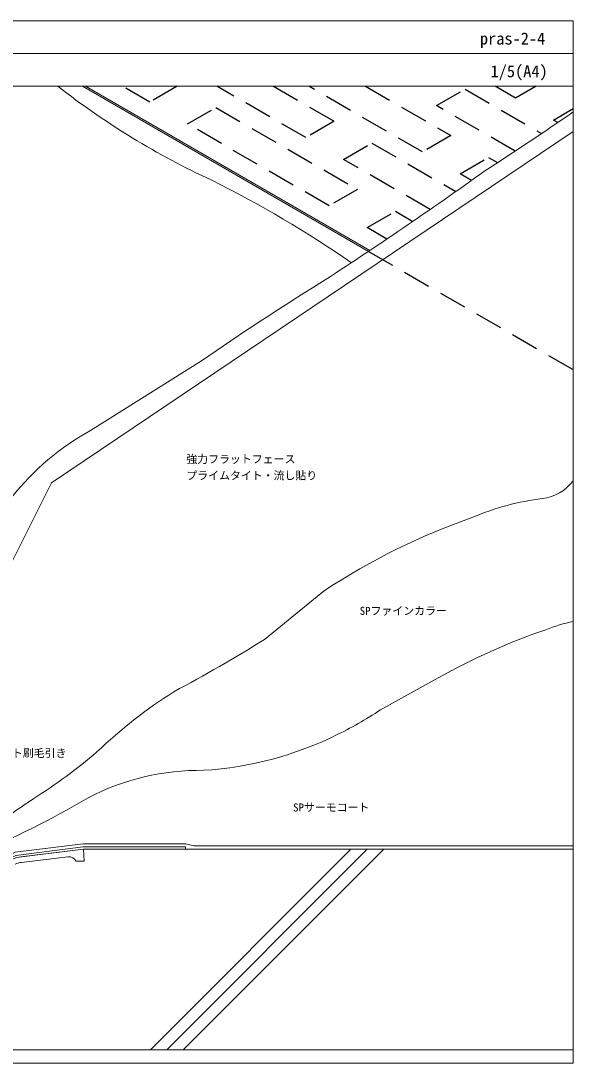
# Model space of a CAD drawing. Units: millimetres, scale not verified. Extents: x -690 to 690, y -478 to 477.
# Drawn here: x 184 to 690, y -478 to 477 of the extents above; entities that cross this region are included whole.
import ezdxf
from ezdxf.enums import TextEntityAlignment as Align

# ---------------------------------------------------------------- set-up
doc = ezdxf.new("R2010")
doc.units = ezdxf.units.MM
doc.header["$LTSCALE"] = 2
doc.linetypes.add('USER1', pattern=[19.05, 12.7, -6.35])
for name, color, linetype, lineweight in [('0-0_0', 7, 'Continuous', 18), ('0-1_HATCH', 9, 'Continuous', 18), ('0-2_KUTAI', 3, 'Continuous', 18), ('0-3_BOUSUI', 1, 'Continuous', 18), ('0-4_MOJI', 7, 'Continuous', 18), ('0-6_WAKU', 7, 'Continuous', 18), ('0-8_KANAMONO', 4, 'Continuous', 18)]:
    doc.layers.add(name, color=color, linetype=linetype, lineweight=lineweight)
doc.layers.add('0-A_bousui2', color=7, linetype='USER1')
doc.styles.add('ＭＳ ゴシック', font='')
doc.styles.get('ＭＳ ゴシック').set_extended_font_data('MS Gothic')

msp = doc.modelspace()

# ---------------------------------------------------------------- linework, layer by layer
at = {"layer": '0-0_0'}
msp.add_line((-690.033, 447.478), (689.967, 447.478), dxfattribs=at)
at = {"layer": '0-1_HATCH'}
for p, q in [((486.28, -281.465), (302.568, -465.177)), ((501.28, -281.465), (317.568, -465.177)), ((516.28, -281.465), (332.568, -465.177))]:
    msp.add_line(p, q, dxfattribs=at)
at = {"layer": '0-2_KUTAI'}
for p, q in [((241.023, -281.465), (689.967, -281.465)), ((106.301, -465.177), (689.967, -465.177))]:
    msp.add_line(p, q, dxfattribs=at)
at = {"layer": '0-3_BOUSUI'}
for p, q in [((502.242, 266.22), (240.257, 417.478)), ((503.448, 267.024), (242.855, 417.478)), ((211.771, 54.332), (689.967, 376.063)), ((247.558, 102.136), (349.398, 166.022)), ((62.162, -244.241), (211.771, 54.332)), ((407.009, -89.232), (462.077, -44.476)), ((516.004, -152.16), (566.092, -124.6)), ((334.521, -279.465), (334.521, -281.465))]:
    msp.add_line(p, q, dxfattribs=at)
for points in [[(125.709, -312.934), (178.374, -284.279), (240.71, -276.465), (334.916, -276.465), (342.38, -278.465), (689.967, -278.465)], [(125.709, -312.934), (178.374, -284.279), (240.71, -276.465), (334.916, -276.465), (342.38, -278.465), (689.967, -278.465)], [(125.693, -314.038), (179.76, -289.145), (241.023, -281.465), (334.521, -281.465)], [(125.709, -312.934), (179.206, -287.198), (240.898, -279.465), (334.521, -279.465)]]:
    msp.add_lwpolyline(points, dxfattribs=at)
for centre, radius, start, end in [((659.228, 982.244), 716.869, 231.98256, 245.22585), ((-1361.558, 3381.898), 3624.423, 302.93353, 304.47372), ((-1628.748, 3464.988), 3843.597, 302.8791, 305.60401), ((-109.697, -608.141), 1049.839, 55.38694, 63.49446), ((1802.417, -1933.133), 2552.981, 121.78127, 124.69068), ((361.302, -105.18), 236.469, 118.75122, 141.84514), ((656.794, 81.002), 41.502, 276.93585, 323.06415), ((690.21, -193.696), 235.22, 96.93585, 113.06415), ((803.9, -565), 622.726, 109.30199, 123.29259), ((717.286, -208.581), 138.454, 101.38015, 112.19683), ((853.413, -634.548), 585.321, 108.7798, 119.39835), ((-276.587, 998.865), 1285.013, 297.86093, 302.13907), ((561.74, -513.258), 444.944, 122.3074, 133.85357), ((302.12, 170.164), 386.832, 296.43302, 303.56698), ((331.169, 111.73), 321.576, 273.56698, 296.43302), ((-104.315, 232.374), 555.382, 302.66518, 310.10743), ((348.244, -432.341), 223.138, 89.24697, 117.44097), ((12668.454, -18674.306), 22261.578, 124.07609, 124.26695), ((-164.96, 457.14), 804.059, 292.29927, 300.68903)]:
    msp.add_arc(centre, radius, start, end, dxfattribs=at)
at = {"layer": '0-6_WAKU'}
for points in [[(689.967, 417.478), (-690.033, 417.478), (-690.033, 477.478), (689.967, 477.478)], [(-690.033, -477.522), (689.967, -477.522), (689.967, 477.478), (-690.033, 477.478)]]:
    msp.add_lwpolyline(points, close=True, dxfattribs=at)
at = {"layer": '0-8_KANAMONO'}
msp.add_line((226.835, -288.472), (184.299, -293.576), dxfattribs=at)
msp.add_lwpolyline([(183.672, -288.348), (241.023, -281.465), (241.635, -292.488), (234.286, -292.488)], dxfattribs=at)
for centre, radius, start, end in [((186.59, -312.668), 19.229, 96.84277, 115), ((227.711, -295.768), 7.348, 26.51068, 96.84277)]:
    msp.add_arc(centre, radius, start, end, dxfattribs=at)
at = {"layer": '0-A_bousui2'}
for p, q in [((612.475, 352.315), (620.69, 347.572)), ((527.068, 303.006), (543.045, 293.782)), ((502.242, 266.22), (689.967, 157.838))]:
    msp.add_line(p, q, dxfattribs=at)
for points in [[(326.967, 417.478), (301.902, 403.006), (276.836, 417.478)], [(415.4, 417.478), (470.777, 385.506), (444.796, 370.506), (363.439, 417.478)], [(499.61, 417.478), (577.834, 372.315), (551.853, 357.315), (447.649, 417.478)], [(636.892, 358.218), (564.843, 399.815), (590.824, 414.815), (661.007, 374.295)], [(656.057, 417.478), (637.259, 406.625), (618.462, 417.478)], [(675.861, 384.338), (671.9, 386.625), (689.967, 397.055)], [(558.844, 304.66), (479.437, 350.506), (505.418, 365.506), (582.372, 321.076)], [(596.872, 331.324), (586.494, 337.315), (612.475, 352.315)], [(519.173, 277.564), (501.088, 288.006), (527.068, 303.006)]]:
    msp.add_lwpolyline(points, dxfattribs=at)
msp.add_lwpolyline([(362.524, 398.006), (492.427, 323.006), (466.447, 308.006), (336.543, 383.006)], close=True, dxfattribs=at)

# ---------------------------------------------------------------- texts
at = {"layer": '0-4_MOJI', "style": 'ＭＳ ゴシック'}
for s, p in [('強力フラットフェース', (335.365, 70.022)), ('プライムタイト・流し貼り', (335.365, 55.022)), ('SPファインカラー', (494.275, -68.965)), ('プライムタイト刷毛引き', (115.487, -199.377)), ('SPサーモコート', (433.21, -249.107))]:
    msp.add_text(s, height=7.331, dxfattribs=at).set_placement(p, align=Align.BOTTOM_LEFT)
at = {"layer": '0-6_WAKU', "style": 'ＭＳ ゴシック'}
for s, p in [('pras-2-4', (604.497, 452.478)), ('1/5(A4)', (614.243, 422.478))]:
    msp.add_text(s, height=11, dxfattribs=at).set_placement(p, align=Align.BOTTOM_LEFT)

doc.saveas('drawing.dxf')
